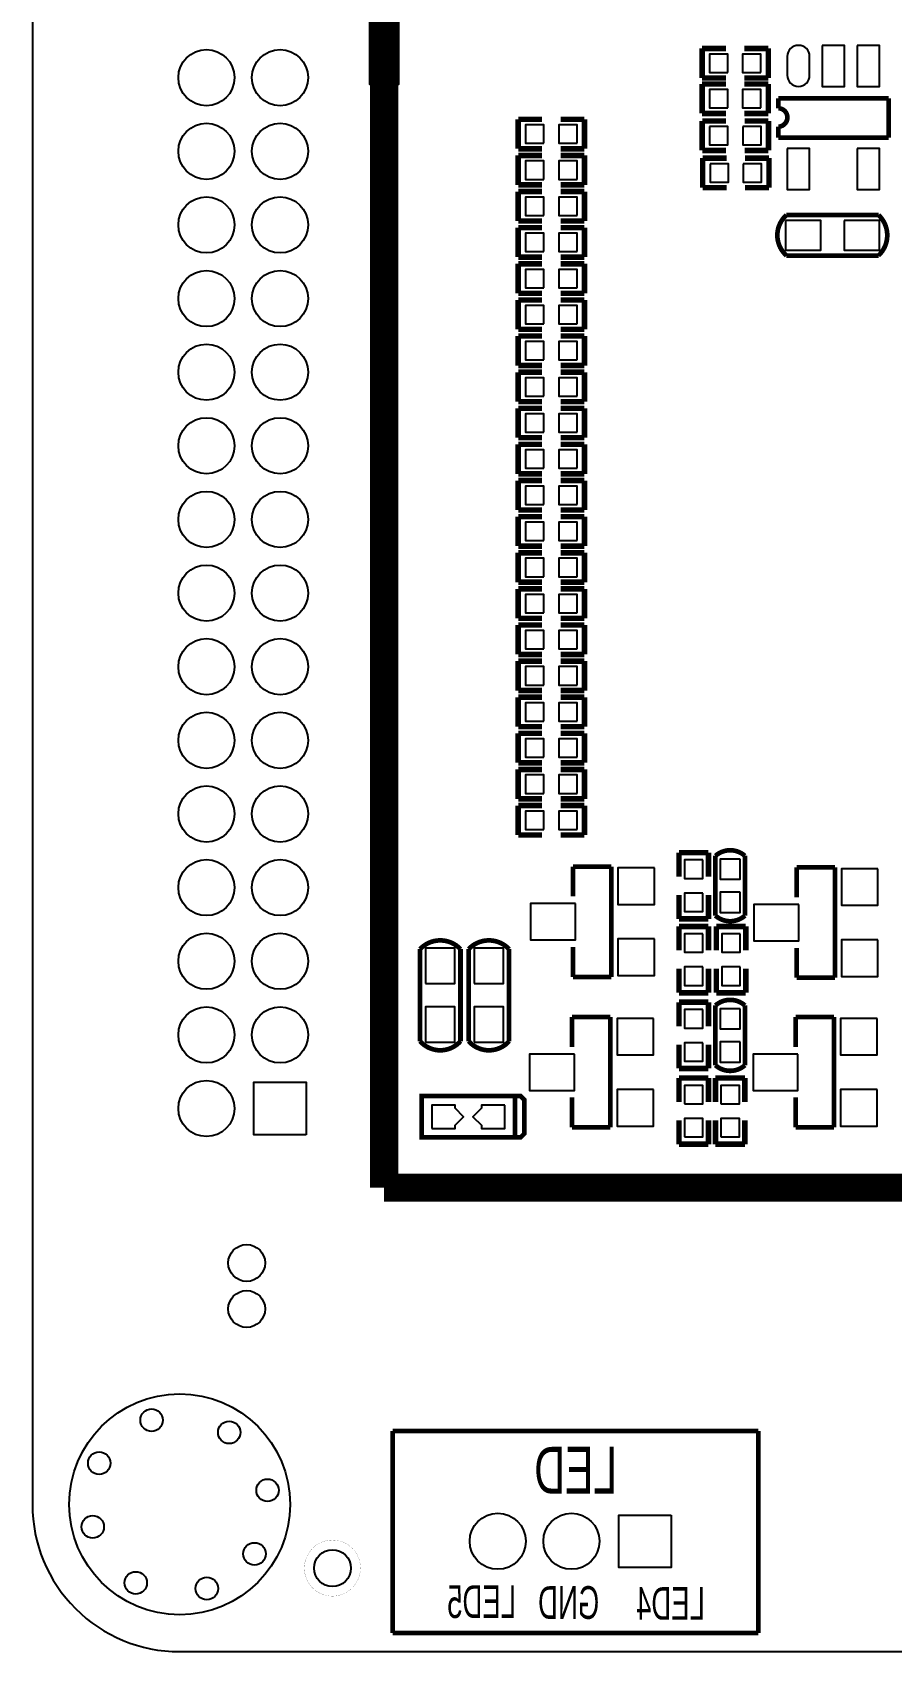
# Model space of a CAD drawing. Extents: x -3 to 180, y 0 to 107.
# Drawn here: x -3 to 20.34, y 0 to 43.98 of the extents above; entities that cross this region are included whole.
import ezdxf

# ---------------------------------------------------------------- set-up
doc = ezdxf.new("R2010")
doc.units = 0
doc.header["$MEASUREMENT"] = 0
for name, color, linetype in [('BG_OUTLINE', 254, 'CONTINUOUS'), ('BG_SILKSCREEN_BOTTOM', 141, 'CONTINUOUS'), ('PG_SILKSCREEN_BOTTOM', 85, 'CONTINUOUS'), ('PIN_BOTTOM', 5, 'CONTINUOUS')]:
    doc.layers.add(name, color=color, linetype=linetype)

msp = doc.modelspace()

# ---------------------------------------------------------------- linework, layer by layer
at = {"layer": 'BG_OUTLINE'}
msp.add_lwpolyline([(-2.999994, 103.031341), (-2.999994, 3.991813, 0.414214), (0.991819, 0), (176.017809, 0, 0.378859), (179.786788, 3.768979), (179.786788, 102.98717, 0.42493), (175.712984, 107.061), (166.5478, 107.060975), (166.5478, 97.5868), (152.3746, 97.5868), (152.3746, 107.060949), (46.3042, 107.06067), (46.3042, 105.8672), (42.0624, 105.8672), (42.0624, 107.06067), (30.607, 107.060644), (30.607, 105.8672), (26.3652, 105.8672), (26.3652, 107.060644), (1.029665, 107.060619, 0.418755)], format="xyb", close=True, dxfattribs=at)
at = {"layer": 'BG_SILKSCREEN_BOTTOM'}
for points in [[(6.5532, 90.9066, 0.762, 0.762, 0), (6.5532, 12.5984, 0.762, 0.762, 0)], [(6.5532, 12.5984, 0.762, 0.762, 0), (159.7914, 12.5984, 0.762, 0.762, 0)], [(6.7818, 0.508, 0.127, 0.127, 0), (6.7818, 5.9944, 0.127, 0.127, 0)], [(6.7818, 5.9944, 0.127, 0.127, 0), (16.7132, 5.9944, 0.127, 0.127, 0)], [(16.7132, 5.9944, 0.127, 0.127, 0), (16.7132, 0.508, 0.127, 0.127, 0)], [(16.7132, 0.508, 0.127, 0.127, 0), (6.7818, 0.508, 0.127, 0.127, 0)]]:
    msp.add_lwpolyline(points, format="xyseb", dxfattribs=at)
at = {"layer": 'PG_SILKSCREEN_BOTTOM'}
for points in [[(15.188463, 43.544439, 0.150089, 0.150089, 0), (15.188463, 42.744441, 0.150089, 0.150089, 0)], [(15.838449, 43.544439, 0.150089, 0.150089, 0), (15.188463, 43.544439, 0.150089, 0.150089, 0)], [(16.338271, 43.544439, 0.150089, 0.150089, 0), (16.988257, 43.544439, 0.150089, 0.150089, 0)], [(16.988257, 43.544439, 0.150089, 0.150089, 0), (16.988257, 42.744441, 0.150089, 0.150089, 0)], [(15.188463, 42.744441, 0.150089, 0.150089, 0), (15.838449, 42.744441, 0.150089, 0.150089, 0)], [(16.988257, 42.744441, 0.150089, 0.150089, 0), (16.338271, 42.744441, 0.150089, 0.150089, 0)], [(15.188463, 42.579239, 0.150089, 0.150089, 0), (15.188463, 41.779241, 0.150089, 0.150089, 0)], [(15.838449, 42.579239, 0.150089, 0.150089, 0), (15.188463, 42.579239, 0.150089, 0.150089, 0)], [(16.338271, 42.579239, 0.150089, 0.150089, 0), (16.988257, 42.579239, 0.150089, 0.150089, 0)], [(16.988257, 42.579239, 0.150089, 0.150089, 0), (16.988257, 41.779241, 0.150089, 0.150089, 0)], [(17.255261, 42.192727, 0.127, 0.127, 0), (17.255261, 41.921151, 0.127, 0.127, 0)], [(20.255255, 42.192727, 0.127, 0.127, 0), (17.255261, 42.192727, 0.127, 0.127, 0)], [(20.255255, 41.124353, 0.127, 0.127, 0), (20.255255, 42.192727, 0.127, 0.127, 0)], [(15.188463, 41.779241, 0.150089, 0.150089, 0), (15.838449, 41.779241, 0.150089, 0.150089, 0)], [(16.988257, 41.779241, 0.150089, 0.150089, 0), (16.338271, 41.779241, 0.150089, 0.150089, 0)], [(17.255261, 41.921151, 0.127, 0.127, -0.999898), (17.255261, 41.421329, 0.127, 0.127, 0)], [(10.194823, 41.619576, 0.150089, 0.150089, 0), (10.194823, 40.819578, 0.150089, 0.150089, 0)], [(10.844809, 41.619576, 0.150089, 0.150089, 0), (10.194823, 41.619576, 0.150089, 0.150089, 0)], [(11.344631, 41.619576, 0.150089, 0.150089, 0), (11.994617, 41.619576, 0.150089, 0.150089, 0)], [(11.994617, 41.619576, 0.150089, 0.150089, 0), (11.994617, 40.819578, 0.150089, 0.150089, 0)], [(15.190724, 41.575101, 0.150089, 0.150089, 0), (15.84071, 41.575101, 0.150089, 0.150089, 0)], [(15.190724, 40.775103, 0.150089, 0.150089, 0), (15.190724, 41.575101, 0.150089, 0.150089, 0)], [(16.990517, 41.575101, 0.150089, 0.150089, 0), (16.340531, 41.575101, 0.150089, 0.150089, 0)], [(16.990517, 40.775103, 0.150089, 0.150089, 0), (16.990517, 41.575101, 0.150089, 0.150089, 0)], [(17.255261, 41.421329, 0.127, 0.127, 0), (17.255261, 41.124353, 0.127, 0.127, 0)], [(17.255261, 41.124353, 0.127, 0.127, 0), (20.255255, 41.124353, 0.127, 0.127, 0)], [(10.194823, 40.819578, 0.150089, 0.150089, 0), (10.844809, 40.819578, 0.150089, 0.150089, 0)], [(10.194823, 40.638578, 0.150089, 0.150089, 0), (10.194823, 39.838579, 0.150089, 0.150089, 0)], [(10.844809, 40.638578, 0.150089, 0.150089, 0), (10.194823, 40.638578, 0.150089, 0.150089, 0)], [(11.994617, 40.819578, 0.150089, 0.150089, 0), (11.344631, 40.819578, 0.150089, 0.150089, 0)], [(11.344631, 40.638578, 0.150089, 0.150089, 0), (11.994617, 40.638578, 0.150089, 0.150089, 0)], [(11.994617, 40.638578, 0.150089, 0.150089, 0), (11.994617, 39.838579, 0.150089, 0.150089, 0)], [(15.84071, 40.775103, 0.150089, 0.150089, 0), (15.190724, 40.775103, 0.150089, 0.150089, 0)], [(15.205964, 40.565756, 0.150089, 0.150089, 0), (15.85595, 40.565756, 0.150089, 0.150089, 0)], [(15.205964, 39.765757, 0.150089, 0.150089, 0), (15.205964, 40.565756, 0.150089, 0.150089, 0)], [(16.340531, 40.775103, 0.150089, 0.150089, 0), (16.990517, 40.775103, 0.150089, 0.150089, 0)], [(17.005757, 40.565756, 0.150089, 0.150089, 0), (16.355771, 40.565756, 0.150089, 0.150089, 0)], [(17.005757, 39.765757, 0.150089, 0.150089, 0), (17.005757, 40.565756, 0.150089, 0.150089, 0)], [(10.194823, 39.838579, 0.150089, 0.150089, 0), (10.844809, 39.838579, 0.150089, 0.150089, 0)], [(10.194823, 39.657579, 0.150089, 0.150089, 0), (10.194823, 38.85758, 0.150089, 0.150089, 0)], [(10.844809, 39.657579, 0.150089, 0.150089, 0), (10.194823, 39.657579, 0.150089, 0.150089, 0)], [(11.994617, 39.838579, 0.150089, 0.150089, 0), (11.344631, 39.838579, 0.150089, 0.150089, 0)], [(11.344631, 39.657579, 0.150089, 0.150089, 0), (11.994617, 39.657579, 0.150089, 0.150089, 0)], [(11.994617, 39.657579, 0.150089, 0.150089, 0), (11.994617, 38.85758, 0.150089, 0.150089, 0)], [(15.85595, 39.765757, 0.150089, 0.150089, 0), (15.205964, 39.765757, 0.150089, 0.150089, 0)], [(16.355771, 39.765757, 0.150089, 0.150089, 0), (17.005757, 39.765757, 0.150089, 0.150089, 0)], [(10.194823, 38.85758, 0.150089, 0.150089, 0), (10.844809, 38.85758, 0.150089, 0.150089, 0)], [(10.194823, 38.67658, 0.150089, 0.150089, 0), (10.194823, 37.876582, 0.150089, 0.150089, 0)], [(10.844809, 38.67658, 0.150089, 0.150089, 0), (10.194823, 38.67658, 0.150089, 0.150089, 0)], [(11.994617, 38.85758, 0.150089, 0.150089, 0), (11.344631, 38.85758, 0.150089, 0.150089, 0)], [(11.344631, 38.67658, 0.150089, 0.150089, 0), (11.994617, 38.67658, 0.150089, 0.150089, 0)], [(11.994617, 38.67658, 0.150089, 0.150089, 0), (11.994617, 37.876582, 0.150089, 0.150089, 0)], [(19.979869, 37.92093, 0.127, 0.127, 0), (17.480051, 37.92093, 0.127, 0.127, -0.450474), (17.480051, 39.02075, 0.127, 0.127, 0)], [(17.480051, 39.02075, 0.127, 0.127, 0), (19.979869, 39.02075, 0.127, 0.127, 0)], [(19.979869, 39.02075, 0.127, 0.127, -0.432734), (19.979869, 37.92093, 0.127, 0.127, 0)], [(10.194823, 37.876582, 0.150089, 0.150089, 0), (10.844809, 37.876582, 0.150089, 0.150089, 0)], [(11.994617, 37.876582, 0.150089, 0.150089, 0), (11.344631, 37.876582, 0.150089, 0.150089, 0)], [(10.194823, 37.695581, 0.150089, 0.150089, 0), (10.194823, 36.895583, 0.150089, 0.150089, 0)], [(10.844809, 37.695581, 0.150089, 0.150089, 0), (10.194823, 37.695581, 0.150089, 0.150089, 0)], [(11.344631, 37.695581, 0.150089, 0.150089, 0), (11.994617, 37.695581, 0.150089, 0.150089, 0)], [(11.994617, 37.695581, 0.150089, 0.150089, 0), (11.994617, 36.895583, 0.150089, 0.150089, 0)], [(10.194823, 36.895583, 0.150089, 0.150089, 0), (10.844809, 36.895583, 0.150089, 0.150089, 0)], [(11.994617, 36.895583, 0.150089, 0.150089, 0), (11.344631, 36.895583, 0.150089, 0.150089, 0)], [(10.194823, 36.714582, 0.150089, 0.150089, 0), (10.194823, 35.914584, 0.150089, 0.150089, 0)], [(10.844809, 36.714582, 0.150089, 0.150089, 0), (10.194823, 36.714582, 0.150089, 0.150089, 0)], [(11.344631, 36.714582, 0.150089, 0.150089, 0), (11.994617, 36.714582, 0.150089, 0.150089, 0)], [(11.994617, 36.714582, 0.150089, 0.150089, 0), (11.994617, 35.914584, 0.150089, 0.150089, 0)], [(10.194823, 35.914584, 0.150089, 0.150089, 0), (10.844809, 35.914584, 0.150089, 0.150089, 0)], [(10.194823, 35.733584, 0.150089, 0.150089, 0), (10.194823, 34.933585, 0.150089, 0.150089, 0)], [(10.844809, 35.733584, 0.150089, 0.150089, 0), (10.194823, 35.733584, 0.150089, 0.150089, 0)], [(11.994617, 35.914584, 0.150089, 0.150089, 0), (11.344631, 35.914584, 0.150089, 0.150089, 0)], [(11.344631, 35.733584, 0.150089, 0.150089, 0), (11.994617, 35.733584, 0.150089, 0.150089, 0)], [(11.994617, 35.733584, 0.150089, 0.150089, 0), (11.994617, 34.933585, 0.150089, 0.150089, 0)], [(10.194823, 34.933585, 0.150089, 0.150089, 0), (10.844809, 34.933585, 0.150089, 0.150089, 0)], [(10.194823, 34.752585, 0.150089, 0.150089, 0), (10.194823, 33.952586, 0.150089, 0.150089, 0)], [(10.844809, 34.752585, 0.150089, 0.150089, 0), (10.194823, 34.752585, 0.150089, 0.150089, 0)], [(11.994617, 34.933585, 0.150089, 0.150089, 0), (11.344631, 34.933585, 0.150089, 0.150089, 0)], [(11.344631, 34.752585, 0.150089, 0.150089, 0), (11.994617, 34.752585, 0.150089, 0.150089, 0)], [(11.994617, 34.752585, 0.150089, 0.150089, 0), (11.994617, 33.952586, 0.150089, 0.150089, 0)], [(10.194823, 33.952586, 0.150089, 0.150089, 0), (10.844809, 33.952586, 0.150089, 0.150089, 0)], [(11.994617, 33.952586, 0.150089, 0.150089, 0), (11.344631, 33.952586, 0.150089, 0.150089, 0)], [(10.194823, 33.771586, 0.150089, 0.150089, 0), (10.194823, 32.971588, 0.150089, 0.150089, 0)], [(10.844809, 33.771586, 0.150089, 0.150089, 0), (10.194823, 33.771586, 0.150089, 0.150089, 0)], [(11.344631, 33.771586, 0.150089, 0.150089, 0), (11.994617, 33.771586, 0.150089, 0.150089, 0)], [(11.994617, 33.771586, 0.150089, 0.150089, 0), (11.994617, 32.971588, 0.150089, 0.150089, 0)], [(10.194823, 32.971588, 0.150089, 0.150089, 0), (10.844809, 32.971588, 0.150089, 0.150089, 0)], [(11.994617, 32.971588, 0.150089, 0.150089, 0), (11.344631, 32.971588, 0.150089, 0.150089, 0)], [(10.194823, 32.790587, 0.150089, 0.150089, 0), (10.194823, 31.990589, 0.150089, 0.150089, 0)], [(10.844809, 32.790587, 0.150089, 0.150089, 0), (10.194823, 32.790587, 0.150089, 0.150089, 0)], [(11.344631, 32.790587, 0.150089, 0.150089, 0), (11.994617, 32.790587, 0.150089, 0.150089, 0)], [(11.994617, 32.790587, 0.150089, 0.150089, 0), (11.994617, 31.990589, 0.150089, 0.150089, 0)], [(10.194823, 31.990589, 0.150089, 0.150089, 0), (10.844809, 31.990589, 0.150089, 0.150089, 0)], [(10.194823, 31.809588, 0.150089, 0.150089, 0), (10.194823, 31.00959, 0.150089, 0.150089, 0)], [(10.844809, 31.809588, 0.150089, 0.150089, 0), (10.194823, 31.809588, 0.150089, 0.150089, 0)], [(11.994617, 31.990589, 0.150089, 0.150089, 0), (11.344631, 31.990589, 0.150089, 0.150089, 0)], [(11.344631, 31.809588, 0.150089, 0.150089, 0), (11.994617, 31.809588, 0.150089, 0.150089, 0)], [(11.994617, 31.809588, 0.150089, 0.150089, 0), (11.994617, 31.00959, 0.150089, 0.150089, 0)], [(10.194823, 31.00959, 0.150089, 0.150089, 0), (10.844809, 31.00959, 0.150089, 0.150089, 0)], [(10.194823, 30.82859, 0.150089, 0.150089, 0), (10.194823, 30.028591, 0.150089, 0.150089, 0)], [(10.844809, 30.82859, 0.150089, 0.150089, 0), (10.194823, 30.82859, 0.150089, 0.150089, 0)], [(11.994617, 31.00959, 0.150089, 0.150089, 0), (11.344631, 31.00959, 0.150089, 0.150089, 0)], [(11.344631, 30.82859, 0.150089, 0.150089, 0), (11.994617, 30.82859, 0.150089, 0.150089, 0)], [(11.994617, 30.82859, 0.150089, 0.150089, 0), (11.994617, 30.028591, 0.150089, 0.150089, 0)], [(10.194823, 30.028591, 0.150089, 0.150089, 0), (10.844809, 30.028591, 0.150089, 0.150089, 0)], [(10.194823, 29.847591, 0.150089, 0.150089, 0), (10.194823, 29.047592, 0.150089, 0.150089, 0)], [(10.844809, 29.847591, 0.150089, 0.150089, 0), (10.194823, 29.847591, 0.150089, 0.150089, 0)], [(11.994617, 30.028591, 0.150089, 0.150089, 0), (11.344631, 30.028591, 0.150089, 0.150089, 0)], [(11.344631, 29.847591, 0.150089, 0.150089, 0), (11.994617, 29.847591, 0.150089, 0.150089, 0)], [(11.994617, 29.847591, 0.150089, 0.150089, 0), (11.994617, 29.047592, 0.150089, 0.150089, 0)], [(10.194823, 29.047592, 0.150089, 0.150089, 0), (10.844809, 29.047592, 0.150089, 0.150089, 0)], [(11.994617, 29.047592, 0.150089, 0.150089, 0), (11.344631, 29.047592, 0.150089, 0.150089, 0)], [(10.194823, 28.866592, 0.150089, 0.150089, 0), (10.194823, 28.066594, 0.150089, 0.150089, 0)], [(10.844809, 28.866592, 0.150089, 0.150089, 0), (10.194823, 28.866592, 0.150089, 0.150089, 0)], [(11.344631, 28.866592, 0.150089, 0.150089, 0), (11.994617, 28.866592, 0.150089, 0.150089, 0)], [(11.994617, 28.866592, 0.150089, 0.150089, 0), (11.994617, 28.066594, 0.150089, 0.150089, 0)], [(10.194823, 28.066594, 0.150089, 0.150089, 0), (10.844809, 28.066594, 0.150089, 0.150089, 0)], [(10.194823, 27.885593, 0.150089, 0.150089, 0), (10.194823, 27.085595, 0.150089, 0.150089, 0)], [(10.844809, 27.885593, 0.150089, 0.150089, 0), (10.194823, 27.885593, 0.150089, 0.150089, 0)], [(11.994617, 28.066594, 0.150089, 0.150089, 0), (11.344631, 28.066594, 0.150089, 0.150089, 0)], [(11.344631, 27.885593, 0.150089, 0.150089, 0), (11.994617, 27.885593, 0.150089, 0.150089, 0)], [(11.994617, 27.885593, 0.150089, 0.150089, 0), (11.994617, 27.085595, 0.150089, 0.150089, 0)], [(10.194823, 27.085595, 0.150089, 0.150089, 0), (10.844809, 27.085595, 0.150089, 0.150089, 0)], [(10.194823, 26.904594, 0.150089, 0.150089, 0), (10.194823, 26.104596, 0.150089, 0.150089, 0)], [(10.844809, 26.904594, 0.150089, 0.150089, 0), (10.194823, 26.904594, 0.150089, 0.150089, 0)], [(11.994617, 27.085595, 0.150089, 0.150089, 0), (11.344631, 27.085595, 0.150089, 0.150089, 0)], [(11.344631, 26.904594, 0.150089, 0.150089, 0), (11.994617, 26.904594, 0.150089, 0.150089, 0)], [(11.994617, 26.904594, 0.150089, 0.150089, 0), (11.994617, 26.104596, 0.150089, 0.150089, 0)], [(10.194823, 26.104596, 0.150089, 0.150089, 0), (10.844809, 26.104596, 0.150089, 0.150089, 0)], [(10.194823, 25.923596, 0.150089, 0.150089, 0), (10.194823, 25.123597, 0.150089, 0.150089, 0)], [(10.844809, 25.923596, 0.150089, 0.150089, 0), (10.194823, 25.923596, 0.150089, 0.150089, 0)], [(11.994617, 26.104596, 0.150089, 0.150089, 0), (11.344631, 26.104596, 0.150089, 0.150089, 0)], [(11.344631, 25.923596, 0.150089, 0.150089, 0), (11.994617, 25.923596, 0.150089, 0.150089, 0)], [(11.994617, 25.923596, 0.150089, 0.150089, 0), (11.994617, 25.123597, 0.150089, 0.150089, 0)], [(10.194823, 25.123597, 0.150089, 0.150089, 0), (10.844809, 25.123597, 0.150089, 0.150089, 0)], [(11.994617, 25.123597, 0.150089, 0.150089, 0), (11.344631, 25.123597, 0.150089, 0.150089, 0)], [(10.194823, 24.942597, 0.150089, 0.150089, 0), (10.194823, 24.142598, 0.150089, 0.150089, 0)], [(10.844809, 24.942597, 0.150089, 0.150089, 0), (10.194823, 24.942597, 0.150089, 0.150089, 0)], [(11.344631, 24.942597, 0.150089, 0.150089, 0), (11.994617, 24.942597, 0.150089, 0.150089, 0)], [(11.994617, 24.942597, 0.150089, 0.150089, 0), (11.994617, 24.142598, 0.150089, 0.150089, 0)], [(10.194823, 24.142598, 0.150089, 0.150089, 0), (10.844809, 24.142598, 0.150089, 0.150089, 0)], [(11.994617, 24.142598, 0.150089, 0.150089, 0), (11.344631, 24.142598, 0.150089, 0.150089, 0)], [(10.194823, 23.961598, 0.150089, 0.150089, 0), (10.194823, 23.1616, 0.150089, 0.150089, 0)], [(10.844809, 23.961598, 0.150089, 0.150089, 0), (10.194823, 23.961598, 0.150089, 0.150089, 0)], [(11.344631, 23.961598, 0.150089, 0.150089, 0), (11.994617, 23.961598, 0.150089, 0.150089, 0)], [(11.994617, 23.961598, 0.150089, 0.150089, 0), (11.994617, 23.1616, 0.150089, 0.150089, 0)], [(10.194823, 23.1616, 0.150089, 0.150089, 0), (10.844809, 23.1616, 0.150089, 0.150089, 0)], [(10.194823, 22.980599, 0.150089, 0.150089, 0), (10.194823, 22.180601, 0.150089, 0.150089, 0)], [(10.844809, 22.980599, 0.150089, 0.150089, 0), (10.194823, 22.980599, 0.150089, 0.150089, 0)], [(11.994617, 23.1616, 0.150089, 0.150089, 0), (11.344631, 23.1616, 0.150089, 0.150089, 0)], [(11.344631, 22.980599, 0.150089, 0.150089, 0), (11.994617, 22.980599, 0.150089, 0.150089, 0)], [(11.994617, 22.980599, 0.150089, 0.150089, 0), (11.994617, 22.180601, 0.150089, 0.150089, 0)], [(10.194823, 22.180601, 0.150089, 0.150089, 0), (10.844809, 22.180601, 0.150089, 0.150089, 0)], [(11.994617, 22.180601, 0.150089, 0.150089, 0), (11.344631, 22.180601, 0.150089, 0.150089, 0)], [(14.560601, 21.702497, 0.150089, 0.150089, 0), (15.360599, 21.702497, 0.150089, 0.150089, 0)], [(14.560601, 21.052511, 0.150089, 0.150089, 0), (14.560601, 21.702497, 0.150089, 0.150089, 0)], [(15.360599, 21.702497, 0.150089, 0.150089, 0), (15.360599, 21.052511, 0.150089, 0.150089, 0)], [(15.551201, 20.552689, 0.127, 0.127, 0), (15.551201, 21.6154, 0.127, 0.127, -0.37791), (16.351199, 21.6154, 0.127, 0.127, 0)], [(16.351199, 21.6154, 0.127, 0.127, 0), (16.351199, 20.552689, 0.127, 0.127, 0)], [(11.684, 21.324951, 0.127, 0.127, 0), (12.7254, 21.324951, 0.127, 0.127, 0)], [(11.684, 20.512151, 0.127, 0.127, 0), (11.684, 21.324951, 0.127, 0.127, 0)], [(12.7254, 21.324951, 0.127, 0.127, 0), (12.7254, 18.327751, 0.127, 0.127, 0)], [(17.7546, 21.299551, 0.127, 0.127, 0), (18.796, 21.299551, 0.127, 0.127, 0)], [(17.7546, 20.486751, 0.127, 0.127, 0), (17.7546, 21.299551, 0.127, 0.127, 0)], [(18.796, 21.299551, 0.127, 0.127, 0), (18.796, 18.302351, 0.127, 0.127, 0)], [(14.560601, 20.552689, 0.150089, 0.150089, 0), (14.560601, 19.902703, 0.150089, 0.150089, 0)], [(15.360599, 19.902703, 0.150089, 0.150089, 0), (15.360599, 20.552689, 0.150089, 0.150089, 0)], [(16.351199, 20.552689, 0.127, 0.127, 0), (16.351199, 19.9898, 0.127, 0.127, -0.37791), (15.551201, 19.9898, 0.127, 0.127, 0)], [(15.551201, 19.9898, 0.127, 0.127, 0), (15.551201, 20.552689, 0.127, 0.127, 0)], [(14.560601, 19.902703, 0.150089, 0.150089, 0), (15.360599, 19.902703, 0.150089, 0.150089, 0)], [(7.52729, 19.080709, 0.127, 0.127, -0.432734), (8.62711, 19.080709, 0.127, 0.127, 0)], [(8.84809, 19.080709, 0.127, 0.127, -0.432734), (9.94791, 19.080709, 0.127, 0.127, 0)], [(14.560601, 19.695897, 0.150089, 0.150089, 0), (15.360599, 19.695897, 0.150089, 0.150089, 0)], [(14.560601, 19.045911, 0.150089, 0.150089, 0), (14.560601, 19.695897, 0.150089, 0.150089, 0)], [(15.360599, 19.695897, 0.150089, 0.150089, 0), (15.360599, 19.045911, 0.150089, 0.150089, 0)], [(15.576601, 19.695897, 0.150089, 0.150089, 0), (16.376599, 19.695897, 0.150089, 0.150089, 0)], [(15.576601, 19.045911, 0.150089, 0.150089, 0), (15.576601, 19.695897, 0.150089, 0.150089, 0)], [(16.376599, 19.695897, 0.150089, 0.150089, 0), (16.376599, 19.045911, 0.150089, 0.150089, 0)], [(8.62711, 19.080709, 0.127, 0.127, 0), (8.62711, 16.580891, 0.127, 0.127, -0.450474), (7.52729, 16.580891, 0.127, 0.127, 0)], [(7.52729, 16.580891, 0.127, 0.127, 0), (7.52729, 19.080709, 0.127, 0.127, 0)], [(9.94791, 19.080709, 0.127, 0.127, 0), (9.94791, 16.580891, 0.127, 0.127, -0.450474), (8.84809, 16.580891, 0.127, 0.127, 0)], [(8.84809, 16.580891, 0.127, 0.127, 0), (8.84809, 19.080709, 0.127, 0.127, 0)], [(11.684, 18.327751, 0.127, 0.127, 0), (11.684, 19.140551, 0.127, 0.127, 0)], [(17.7546, 18.302351, 0.127, 0.127, 0), (17.7546, 19.115151, 0.127, 0.127, 0)], [(14.560601, 18.546089, 0.150089, 0.150089, 0), (14.560601, 17.896103, 0.150089, 0.150089, 0)], [(15.360599, 17.896103, 0.150089, 0.150089, 0), (15.360599, 18.546089, 0.150089, 0.150089, 0)], [(15.576601, 18.546089, 0.150089, 0.150089, 0), (15.576601, 17.896103, 0.150089, 0.150089, 0)], [(16.376599, 17.896103, 0.150089, 0.150089, 0), (16.376599, 18.546089, 0.150089, 0.150089, 0)], [(12.7254, 18.327751, 0.127, 0.127, 0), (11.684, 18.327751, 0.127, 0.127, 0)], [(18.796, 18.302351, 0.127, 0.127, 0), (17.7546, 18.302351, 0.127, 0.127, 0)], [(14.560601, 17.896103, 0.150089, 0.150089, 0), (15.360599, 17.896103, 0.150089, 0.150089, 0)], [(14.560601, 17.638497, 0.150089, 0.150089, 0), (15.360599, 17.638497, 0.150089, 0.150089, 0)], [(14.560601, 16.988511, 0.150089, 0.150089, 0), (14.560601, 17.638497, 0.150089, 0.150089, 0)], [(15.360599, 17.638497, 0.150089, 0.150089, 0), (15.360599, 16.988511, 0.150089, 0.150089, 0)], [(15.551201, 16.488689, 0.127, 0.127, 0), (15.551201, 17.5514, 0.127, 0.127, -0.37791), (16.351199, 17.5514, 0.127, 0.127, 0)], [(15.576601, 17.896103, 0.150089, 0.150089, 0), (16.376599, 17.896103, 0.150089, 0.150089, 0)], [(16.351199, 17.5514, 0.127, 0.127, 0), (16.351199, 16.488689, 0.127, 0.127, 0)], [(11.6586, 17.235551, 0.127, 0.127, 0), (12.7, 17.235551, 0.127, 0.127, 0)], [(11.6586, 16.422751, 0.127, 0.127, 0), (11.6586, 17.235551, 0.127, 0.127, 0)], [(12.7, 17.235551, 0.127, 0.127, 0), (12.7, 14.238351, 0.127, 0.127, 0)], [(17.7292, 17.235551, 0.127, 0.127, 0), (18.7706, 17.235551, 0.127, 0.127, 0)], [(17.7292, 16.422751, 0.127, 0.127, 0), (17.7292, 17.235551, 0.127, 0.127, 0)], [(18.7706, 17.235551, 0.127, 0.127, 0), (18.7706, 14.238351, 0.127, 0.127, 0)], [(14.560601, 16.488689, 0.150089, 0.150089, 0), (14.560601, 15.838703, 0.150089, 0.150089, 0)], [(15.360599, 15.838703, 0.150089, 0.150089, 0), (15.360599, 16.488689, 0.150089, 0.150089, 0)], [(16.351199, 16.488689, 0.127, 0.127, 0), (16.351199, 15.9258, 0.127, 0.127, -0.37791), (15.551201, 15.9258, 0.127, 0.127, 0)], [(15.551201, 15.9258, 0.127, 0.127, 0), (15.551201, 16.488689, 0.127, 0.127, 0)], [(14.560601, 15.838703, 0.150089, 0.150089, 0), (15.360599, 15.838703, 0.150089, 0.150089, 0)], [(14.560601, 15.581097, 0.150089, 0.150089, 0), (14.560601, 14.931111, 0.150089, 0.150089, 0)], [(15.360599, 15.581097, 0.150089, 0.150089, 0), (14.560601, 15.581097, 0.150089, 0.150089, 0)], [(15.360599, 14.931111, 0.150089, 0.150089, 0), (15.360599, 15.581097, 0.150089, 0.150089, 0)], [(15.551201, 15.581097, 0.150089, 0.150089, 0), (15.551201, 14.931111, 0.150089, 0.150089, 0)], [(16.351199, 15.581097, 0.150089, 0.150089, 0), (15.551201, 15.581097, 0.150089, 0.150089, 0)], [(16.351199, 14.931111, 0.150089, 0.150089, 0), (16.351199, 15.581097, 0.150089, 0.150089, 0)], [(10.1092, 15.0876, 0.127, 0.127, 0), (10.1092, 13.97, 0.127, 0.127, 0), (7.5692, 13.97, 0.127, 0.127, 0), (7.5692, 15.0876, 0.127, 0.127, 0), (10.1092, 15.0876, 0.127, 0.127, 0)], [(10.1092, 15.0876, 0.127, 0.127, 0), (10.2616, 15.0876, 0.127, 0.127, 0), (10.3632, 14.986, 0.127, 0.127, 0), (10.3632, 14.5288, 0.127, 0.127, 0)], [(11.6586, 14.238351, 0.127, 0.127, 0), (11.6586, 15.051151, 0.127, 0.127, 0)], [(17.7292, 14.238351, 0.127, 0.127, 0), (17.7292, 15.051151, 0.127, 0.127, 0)], [(10.1092, 13.97, 0.127, 0.127, 0), (10.2616, 13.97, 0.127, 0.127, 0), (10.3632, 14.0716, 0.127, 0.127, 0), (10.3632, 14.5288, 0.127, 0.127, 0)], [(12.7, 14.238351, 0.127, 0.127, 0), (11.6586, 14.238351, 0.127, 0.127, 0)], [(14.560601, 13.781303, 0.150089, 0.150089, 0), (14.560601, 14.431289, 0.150089, 0.150089, 0)], [(15.360599, 14.431289, 0.150089, 0.150089, 0), (15.360599, 13.781303, 0.150089, 0.150089, 0)], [(15.551201, 13.781303, 0.150089, 0.150089, 0), (15.551201, 14.431289, 0.150089, 0.150089, 0)], [(16.351199, 14.431289, 0.150089, 0.150089, 0), (16.351199, 13.781303, 0.150089, 0.150089, 0)], [(18.7706, 14.238351, 0.127, 0.127, 0), (17.7292, 14.238351, 0.127, 0.127, 0)], [(15.360599, 13.781303, 0.150089, 0.150089, 0), (14.560601, 13.781303, 0.150089, 0.150089, 0)], [(16.351199, 13.781303, 0.150089, 0.150089, 0), (15.551201, 13.781303, 0.150089, 0.150089, 0)], [(5.91058, 2.26822, 0.003302, 0.003302, 1), (4.38658, 2.26822, 0.003302, 0.003302, 1), (5.91058, 2.26822, 0.003302, 0.003302, 0)]]:
    msp.add_lwpolyline(points, format="xyseb", dxfattribs=at)
at = {"layer": 'PIN_BOTTOM'}
for points in [[(6.95325, 44.571691), (6.15315, 44.571691), (6.15315, 42.571695), (6.95325, 42.571695)], [(18.45056, 43.630037), (18.45056, 42.512437), (19.06016, 42.512437), (19.06016, 43.630037)], [(19.400571, 43.630037), (19.400571, 42.512437), (20.010171, 42.512437), (20.010171, 43.630037)], [(15.888233, 42.894479), (15.888233, 43.394376), (15.388336, 43.394376), (15.388336, 42.894479)], [(16.788409, 42.894479), (16.788409, 43.394376), (16.288512, 43.394376), (16.288512, 42.894479)], [(15.888233, 41.929279), (15.888233, 42.429176), (15.388336, 42.429176), (15.388336, 41.929279)], [(16.788409, 41.929279), (16.788409, 42.429176), (16.288512, 42.429176), (16.288512, 41.929279)], [(10.894593, 40.969616), (10.894593, 41.469513), (10.394696, 41.469513), (10.394696, 40.969616)], [(11.794769, 40.969616), (11.794769, 41.469513), (11.294872, 41.469513), (11.294872, 40.969616)], [(15.390584, 41.42505), (15.390584, 40.925153), (15.890481, 40.925153), (15.890481, 41.42505)], [(16.29076, 41.42505), (16.29076, 40.925153), (16.790657, 40.925153), (16.790657, 41.42505)], [(10.894593, 39.988617), (10.894593, 40.488514), (10.394696, 40.488514), (10.394696, 39.988617)], [(11.794769, 39.988617), (11.794769, 40.488514), (11.294872, 40.488514), (11.294872, 39.988617)], [(17.500549, 40.830043), (17.500549, 39.712443), (18.110149, 39.712443), (18.110149, 40.830043)], [(19.400571, 40.830043), (19.400571, 39.712443), (20.010171, 39.712443), (20.010171, 40.830043)], [(15.405824, 40.415705), (15.405824, 39.915808), (15.905721, 39.915808), (15.905721, 40.415705)], [(16.306, 40.415705), (16.306, 39.915808), (16.805897, 39.915808), (16.805897, 40.415705)], [(10.894593, 39.007618), (10.894593, 39.507516), (10.394696, 39.507516), (10.394696, 39.007618)], [(11.794769, 39.007618), (11.794769, 39.507516), (11.294872, 39.507516), (11.294872, 39.007618)], [(17.449813, 38.87089), (17.449813, 38.07079), (18.409907, 38.07079), (18.409907, 38.87089)], [(19.050013, 38.87089), (19.050013, 38.07079), (20.010107, 38.07079), (20.010107, 38.87089)], [(10.894593, 38.026619), (10.894593, 38.526517), (10.394696, 38.526517), (10.394696, 38.026619)], [(11.794769, 38.026619), (11.794769, 38.526517), (11.294872, 38.526517), (11.294872, 38.026619)], [(10.894593, 37.045621), (10.894593, 37.545518), (10.394696, 37.545518), (10.394696, 37.045621)], [(11.794769, 37.045621), (11.794769, 37.545518), (11.294872, 37.545518), (11.294872, 37.045621)], [(10.894593, 36.064622), (10.894593, 36.564519), (10.394696, 36.564519), (10.394696, 36.064622)], [(11.794769, 36.064622), (11.794769, 36.564519), (11.294872, 36.564519), (11.294872, 36.064622)], [(10.894593, 35.083623), (10.894593, 35.58352), (10.394696, 35.58352), (10.394696, 35.083623)], [(11.794769, 35.083623), (11.794769, 35.58352), (11.294872, 35.58352), (11.294872, 35.083623)], [(10.894593, 34.102624), (10.894593, 34.602522), (10.394696, 34.602522), (10.394696, 34.102624)], [(11.794769, 34.102624), (11.794769, 34.602522), (11.294872, 34.602522), (11.294872, 34.102624)], [(10.894593, 33.121625), (10.894593, 33.621523), (10.394696, 33.621523), (10.394696, 33.121625)], [(11.794769, 33.121625), (11.794769, 33.621523), (11.294872, 33.621523), (11.294872, 33.121625)], [(10.894593, 32.140627), (10.894593, 32.640524), (10.394696, 32.640524), (10.394696, 32.140627)], [(11.794769, 32.140627), (11.794769, 32.640524), (11.294872, 32.640524), (11.294872, 32.140627)], [(10.894593, 31.159628), (10.894593, 31.659525), (10.394696, 31.659525), (10.394696, 31.159628)], [(11.794769, 31.159628), (11.794769, 31.659525), (11.294872, 31.659525), (11.294872, 31.159628)], [(10.894593, 30.178629), (10.894593, 30.678526), (10.394696, 30.678526), (10.394696, 30.178629)], [(11.794769, 30.178629), (11.794769, 30.678526), (11.294872, 30.678526), (11.294872, 30.178629)], [(10.894593, 29.19763), (10.894593, 29.697528), (10.394696, 29.697528), (10.394696, 29.19763)], [(11.794769, 29.19763), (11.794769, 29.697528), (11.294872, 29.697528), (11.294872, 29.19763)], [(10.894593, 28.216631), (10.894593, 28.716529), (10.394696, 28.716529), (10.394696, 28.216631)], [(11.794769, 28.216631), (11.794769, 28.716529), (11.294872, 28.716529), (11.294872, 28.216631)], [(10.894593, 27.235633), (10.894593, 27.73553), (10.394696, 27.73553), (10.394696, 27.235633)], [(11.794769, 27.235633), (11.794769, 27.73553), (11.294872, 27.73553), (11.294872, 27.235633)], [(10.894593, 26.254634), (10.894593, 26.754531), (10.394696, 26.754531), (10.394696, 26.254634)], [(11.794769, 26.254634), (11.794769, 26.754531), (11.294872, 26.754531), (11.294872, 26.254634)], [(10.894593, 25.273635), (10.894593, 25.773532), (10.394696, 25.773532), (10.394696, 25.273635)], [(11.794769, 25.273635), (11.794769, 25.773532), (11.294872, 25.773532), (11.294872, 25.273635)], [(10.894593, 24.292636), (10.894593, 24.792534), (10.394696, 24.792534), (10.394696, 24.292636)], [(11.794769, 24.292636), (11.794769, 24.792534), (11.294872, 24.792534), (11.294872, 24.292636)], [(10.894593, 23.311637), (10.894593, 23.811535), (10.394696, 23.811535), (10.394696, 23.311637)], [(11.794769, 23.311637), (11.794769, 23.811535), (11.294872, 23.811535), (11.294872, 23.311637)], [(10.894593, 22.330639), (10.894593, 22.830536), (10.394696, 22.830536), (10.394696, 22.330639)], [(11.794769, 22.330639), (11.794769, 22.830536), (11.294872, 22.830536), (11.294872, 22.330639)], [(13.894587, 21.286851), (12.903987, 21.286851), (12.903987, 20.296251), (13.894587, 20.296251)], [(15.210549, 21.502637), (14.710651, 21.502637), (14.710651, 21.002739), (15.210549, 21.002739)], [(16.226155, 21.527643), (15.676245, 21.527643), (15.676245, 20.977733), (16.226155, 20.977733)], [(19.965187, 21.261451), (18.974587, 21.261451), (18.974587, 20.270851), (19.965187, 20.270851)], [(11.746713, 20.321651), (10.527513, 20.321651), (10.527513, 19.331051), (11.746713, 19.331051)], [(15.210549, 20.602461), (14.710651, 20.602461), (14.710651, 20.102563), (15.210549, 20.102563)], [(16.226155, 20.627467), (15.676245, 20.627467), (15.676245, 20.077557), (16.226155, 20.077557)], [(17.817313, 20.296251), (16.598113, 20.296251), (16.598113, 19.305651), (17.817313, 19.305651)], [(13.894587, 19.356451), (12.903987, 19.356451), (12.903987, 18.365851), (13.894587, 18.365851)], [(15.210549, 19.496037), (14.710651, 19.496037), (14.710651, 18.996139), (15.210549, 18.996139)], [(16.226549, 19.496037), (15.726651, 19.496037), (15.726651, 18.996139), (16.226549, 18.996139)], [(7.67715, 18.150853), (8.47725, 18.150853), (8.47725, 19.110947), (7.67715, 19.110947)], [(8.99795, 18.150853), (9.79805, 18.150853), (9.79805, 19.110947), (8.99795, 19.110947)], [(19.965187, 19.331051), (18.974587, 19.331051), (18.974587, 18.340451), (19.965187, 18.340451)], [(15.210549, 18.595861), (14.710651, 18.595861), (14.710651, 18.095963), (15.210549, 18.095963)], [(16.226549, 18.595861), (15.726651, 18.595861), (15.726651, 18.095963), (16.226549, 18.095963)], [(7.67715, 16.550653), (8.47725, 16.550653), (8.47725, 17.510747), (7.67715, 17.510747)], [(8.99795, 16.550653), (9.79805, 16.550653), (9.79805, 17.510747), (8.99795, 17.510747)], [(13.869187, 17.197451), (12.878587, 17.197451), (12.878587, 16.206851), (13.869187, 16.206851)], [(15.210549, 17.438637), (14.710651, 17.438637), (14.710651, 16.938739), (15.210549, 16.938739)], [(16.226155, 17.463643), (15.676245, 17.463643), (15.676245, 16.913733), (16.226155, 16.913733)], [(19.939787, 17.197451), (18.949187, 17.197451), (18.949187, 16.206851), (19.939787, 16.206851)], [(15.210549, 16.538461), (14.710651, 16.538461), (14.710651, 16.038563), (15.210549, 16.038563)], [(16.226155, 16.563467), (15.676245, 16.563467), (15.676245, 16.013557), (16.226155, 16.013557)], [(11.721313, 16.232251), (10.502113, 16.232251), (10.502113, 15.241651), (11.721313, 15.241651)], [(17.791913, 16.232251), (16.572713, 16.232251), (16.572713, 15.241651), (17.791913, 15.241651)], [(4.43738, 14.04112), (3.01498, 14.04112), (3.01498, 15.46352), (4.43738, 15.46352)], [(13.869187, 15.267051), (12.878587, 15.267051), (12.878587, 14.276451), (13.869187, 14.276451)], [(14.710651, 14.881339), (15.210549, 14.881339), (15.210549, 15.381237), (14.710651, 15.381237)], [(15.701251, 14.881339), (16.201149, 14.881339), (16.201149, 15.381237), (15.701251, 15.381237)], [(19.939787, 15.267051), (18.949187, 15.267051), (18.949187, 14.276451), (19.939787, 14.276451)], [(7.8486, 14.2113), (8.4836, 14.2113), (8.4836, 14.2875), (8.4836, 14.3002), (8.7122, 14.5288), (8.4836, 14.7574), (8.4836, 14.8463), (7.8486, 14.8463)], [(9.8298, 14.8463), (9.1948, 14.8463), (9.1948, 14.7701), (9.1948, 14.7574), (8.9662, 14.5288), (9.1948, 14.3002), (9.1948, 14.2113), (9.8298, 14.2113)], [(14.710651, 13.981163), (15.210549, 13.981163), (15.210549, 14.481061), (14.710651, 14.481061)], [(15.701251, 13.981163), (16.201149, 13.981163), (16.201149, 14.481061), (15.701251, 14.481061)], [(14.3518, 3.7092), (14.3518, 2.2852), (12.9278, 2.2852), (12.9278, 3.7092)]]:
    msp.add_lwpolyline(points, close=True, dxfattribs=at)
msp.add_lwpolyline([(18.110149, 42.817237), (18.110149, 43.325237, 1), (17.500549, 43.325237), (17.500549, 42.817237, 1)], format="xyb", close=True, dxfattribs=at)
for centre, radius in [((1.726184, 42.752213), 0.762), ((3.72618, 42.752213), 0.762), ((1.726184, 40.752217), 0.762), ((3.72618, 40.752217), 0.762), ((1.726184, 38.752323), 0.762), ((3.72618, 38.752323), 0.762), ((1.726184, 36.752327), 0.762), ((3.72618, 36.752327), 0.762), ((1.726184, 34.752331), 0.762), ((3.72618, 34.752331), 0.762), ((1.726184, 32.752309), 0.762), ((3.72618, 32.752309), 0.762), ((1.726184, 30.752313), 0.762), ((3.72618, 30.752313), 0.762), ((1.726184, 28.752317), 0.762), ((3.72618, 28.752317), 0.762), ((1.726184, 26.752321), 0.762), ((3.72618, 26.752321), 0.762), ((1.726184, 24.752325), 0.762), ((3.72618, 24.752325), 0.762), ((1.726184, 22.752329), 0.762), ((3.72618, 22.752329), 0.762), ((1.726184, 20.752308), 0.762), ((3.72618, 20.752308), 0.762), ((1.726184, 18.752312), 0.762), ((3.72618, 18.752312), 0.762), ((1.726184, 16.752316), 0.762), ((3.72618, 16.752316), 0.762), ((1.726184, 14.75232), 0.762), ((2.8194, 10.556494), 0.499999), ((2.8194, 9.306306), 0.499999), ((0.999998, 3.999992), 2.999994), ((0.237998, 6.285992), 0.3048), ((2.346198, 5.955792), 0.3048), ((-1.184402, 5.117592), 0.3048), ((3.387598, 4.380992), 0.3048), ((-1.362202, 3.390392), 0.3048), ((9.639808, 2.9972), 0.762), ((11.639804, 2.9972), 0.762), ((3.031998, 2.653792), 0.3048), ((5.14858, 2.26822), 0.499999), ((-0.193802, 1.866392), 0.3048), ((1.736598, 1.713992), 0.3048)]:
    msp.add_circle(centre, radius, dxfattribs=at)

# ---------------------------------------------------------------- texts
at = {"layer": 'BG_SILKSCREEN_BOTTOM', "text_generation_flag": 2}
for s, height, width, p in [('LED', 1.27, 0.68, (12.8778, 4.2926)), ('LED5', 0.889, 0.628571, (10.1346, 0.9144)), ('GND', 0.889, 0.628571, (12.3952, 0.889)), ('LED4', 0.889, 0.628571, (15.2654, 0.8636))]:
    msp.add_text(s, height=height, dxfattribs=dict(at, width=width)).set_placement(p)

doc.saveas('drawing.dxf')
